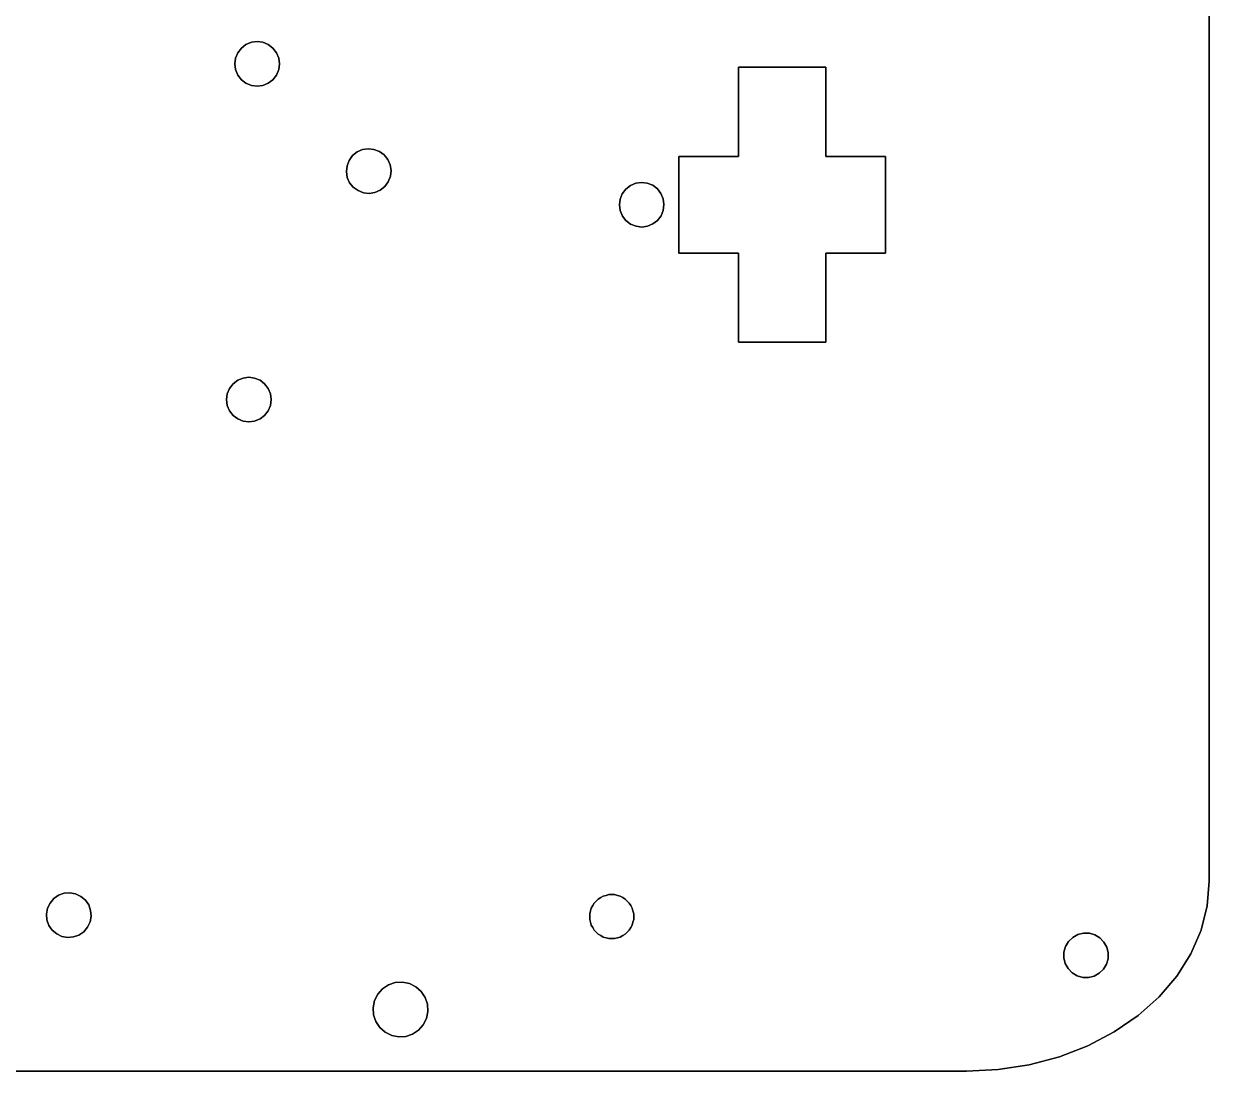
# Model space of a CAD drawing. Header units: metres. Extents: x -153 to 0, y 0 to 287.
# Drawn here: x -79.7 to 0, y -0.3 to 70 of the extents above; entities that cross this region are included whole.
import ezdxf

# ---------------------------------------------------------------- set-up
doc = ezdxf.new("R2010")
doc.units = ezdxf.units.M

msp = doc.modelspace()

# ---------------------------------------------------------------- linework, layer by layer
at = {"layer": 'Base#1'}
for points in [[(-3.412, 4.655, 3.099), (-2.226, 6.045, 3.099), (-1.282, 7.544, 3.099), (-0.596, 9.127, 3.099), (-0.18, 10.767, 3.099), (-0.04, 12.436, 3.099), (-0.04, 74.12, 3.099), (-3.04, 74.12, 3.099), (-3.04, 82.12, 3.099), (-0.04, 82.12, 3.099), (-0.04, 106.872, 3.099), (-0.18, 108.54, 3.099), (-0.596, 110.18, 3.099), (-1.282, 111.763, 3.099), (-2.226, 113.263, 3.099), (-3.412, 114.653, 3.099), (-4.819, 115.91, 3.099), (-6.424, 117.012, 3.099), (-8.198, 117.941, 3.099), (-10.112, 118.681, 3.099), (-12.133, 119.218, 3.099), (-14.227, 119.544, 3.099), (-16.356, 119.654, 3.099), (-136.904, 119.654, 3.099)], [(-0.596, 110.18, 0.099), (-0.18, 108.54, 0.099), (-0.04, 106.872, 0.099), (-0.04, 82.12, 0.099), (-3.04, 82.12, 0.099), (-3.04, 74.12, 0.099), (-0.04, 74.12, 0.099), (-0.04, 12.436, 0.099), (-0.18, 10.767, 0.099), (-0.596, 9.127, 0.099), (-1.282, 7.544, 0.099), (-2.226, 6.045, 0.099), (-3.412, 4.655, 0.099), (-4.819, 3.397, 0.099), (-6.424, 2.295, 0.099), (-8.198, 1.366, 0.099), (-10.112, 0.627, 0.099), (-12.133, 0.089, 0.099), (-14.227, -0.237, 0.099), (-16.356, -0.346, 0.099), (-136.904, -0.346, 0.099)], [(-0.04, 12.436, 3.099), (-0.04, 12.436, 0.099), (-0.04, 74.12, 0.099), (-0.04, 74.12, 3.099), (-0.04, 12.436, 3.099)], [(-65.511, 67.347, 3.099), (-65.46, 67.735, 3.099), (-65.31, 68.097, 3.099), (-65.072, 68.408, 3.099), (-64.761, 68.646, 3.099), (-64.399, 68.796, 3.099), (-64.011, 68.847, 3.099), (-63.623, 68.796, 3.099), (-63.261, 68.646, 3.099), (-62.95, 68.408, 3.099), (-62.712, 68.097, 3.099), (-62.562, 67.735, 3.099), (-62.511, 67.347, 3.099), (-62.562, 66.959, 3.099), (-62.712, 66.597, 3.099), (-62.95, 66.286, 3.099), (-63.261, 66.048, 3.099), (-63.623, 65.898, 3.099), (-64.011, 65.847, 3.099), (-64.399, 65.898, 3.099), (-64.761, 66.048, 3.099), (-65.072, 66.286, 3.099), (-65.31, 66.597, 3.099), (-65.46, 66.959, 3.099), (-65.511, 67.347, 3.099)], [(-65.46, 67.735, 0.099), (-65.511, 67.347, 0.099), (-65.46, 66.959, 0.099), (-65.31, 66.597, 0.099), (-65.072, 66.286, 0.099), (-64.761, 66.048, 0.099), (-64.399, 65.898, 0.099), (-64.011, 65.847, 0.099), (-63.623, 65.898, 0.099), (-63.261, 66.048, 0.099), (-62.95, 66.286, 0.099), (-62.712, 66.597, 0.099), (-62.562, 66.959, 0.099), (-62.511, 67.347, 0.099), (-62.562, 67.735, 0.099), (-62.712, 68.097, 0.099), (-62.95, 68.408, 0.099), (-63.261, 68.646, 0.099), (-63.623, 68.796, 0.099), (-64.011, 68.847, 0.099), (-64.399, 68.796, 0.099), (-64.761, 68.646, 0.099), (-65.072, 68.408, 0.099), (-65.31, 68.097, 0.099), (-65.46, 67.735, 0.099)], [(-64.761, 68.646, 3.099), (-65.072, 68.408, 3.099), (-65.072, 68.408, 0.099), (-64.761, 68.646, 0.099), (-64.761, 68.646, 3.099)], [(-64.399, 68.796, 3.099), (-64.761, 68.646, 3.099), (-64.761, 68.646, 0.099), (-64.399, 68.796, 0.099), (-64.399, 68.796, 3.099)], [(-64.011, 68.847, 3.099), (-64.399, 68.796, 3.099), (-64.399, 68.796, 0.099), (-64.011, 68.847, 0.099), (-64.011, 68.847, 3.099)], [(-63.623, 68.796, 3.099), (-64.011, 68.847, 3.099), (-64.011, 68.847, 0.099), (-63.623, 68.796, 0.099), (-63.623, 68.796, 3.099)], [(-63.261, 68.646, 3.099), (-63.623, 68.796, 3.099), (-63.623, 68.796, 0.099), (-63.261, 68.646, 0.099), (-63.261, 68.646, 3.099)], [(-62.95, 68.408, 3.099), (-63.261, 68.646, 3.099), (-63.261, 68.646, 0.099), (-62.95, 68.408, 0.099), (-62.95, 68.408, 3.099)], [(-65.46, 67.735, 3.099), (-65.511, 67.347, 3.099), (-65.511, 67.347, 0.099), (-65.46, 67.735, 0.099), (-65.46, 67.735, 3.099)], [(-65.31, 68.097, 3.099), (-65.46, 67.735, 3.099), (-65.46, 67.735, 0.099), (-65.31, 68.097, 0.099), (-65.31, 68.097, 3.099)], [(-65.072, 68.408, 3.099), (-65.31, 68.097, 3.099), (-65.31, 68.097, 0.099), (-65.072, 68.408, 0.099), (-65.072, 68.408, 3.099)], [(-62.712, 68.097, 3.099), (-62.95, 68.408, 3.099), (-62.95, 68.408, 0.099), (-62.712, 68.097, 0.099), (-62.712, 68.097, 3.099)], [(-62.562, 67.735, 3.099), (-62.712, 68.097, 3.099), (-62.712, 68.097, 0.099), (-62.562, 67.735, 0.099), (-62.562, 67.735, 3.099)], [(-62.511, 67.347, 3.099), (-62.562, 67.735, 3.099), (-62.562, 67.735, 0.099), (-62.511, 67.347, 0.099), (-62.511, 67.347, 3.099)], [(-65.511, 67.347, 3.099), (-65.46, 66.959, 3.099), (-65.46, 66.959, 0.099), (-65.511, 67.347, 0.099), (-65.511, 67.347, 3.099)], [(-65.46, 66.959, 3.099), (-65.31, 66.597, 3.099), (-65.31, 66.597, 0.099), (-65.46, 66.959, 0.099), (-65.46, 66.959, 3.099)], [(-62.712, 66.597, 3.099), (-62.562, 66.959, 3.099), (-62.562, 66.959, 0.099), (-62.712, 66.597, 0.099), (-62.712, 66.597, 3.099)], [(-62.562, 66.959, 3.099), (-62.511, 67.347, 3.099), (-62.511, 67.347, 0.099), (-62.562, 66.959, 0.099), (-62.562, 66.959, 3.099)], [(-25.804, 54.634, 3.099), (-25.804, 48.643, 3.099), (-31.676, 48.643, 3.099), (-31.676, 54.638, 3.099), (-35.676, 54.638, 3.099), (-35.676, 61.129, 3.099), (-31.676, 61.129, 3.099), (-31.676, 67.134, 3.099), (-25.804, 67.134, 3.099), (-25.804, 61.129, 3.099), (-21.804, 61.129, 3.099), (-21.804, 54.638, 3.099), (-25.804, 54.634, 3.099)], [(-31.676, 54.638, 0.099), (-31.676, 48.643, 0.099), (-25.804, 48.643, 0.099), (-25.804, 54.634, 0.099), (-21.804, 54.638, 0.099), (-21.804, 61.129, 0.099), (-25.804, 61.129, 0.099), (-25.804, 67.134, 0.099), (-31.676, 67.134, 0.099), (-31.676, 61.129, 0.099), (-35.676, 61.129, 0.099), (-35.676, 54.638, 0.099), (-31.676, 54.638, 0.099)], [(-25.804, 67.134, 3.099), (-31.676, 67.134, 3.099), (-31.676, 67.134, 0.099), (-25.804, 67.134, 0.099), (-25.804, 67.134, 3.099)], [(-31.676, 67.134, 0.099), (-31.676, 67.134, 3.099), (-31.676, 61.129, 3.099), (-31.676, 61.129, 0.099), (-31.676, 67.134, 0.099)], [(-25.804, 67.134, 3.099), (-25.804, 67.134, 0.099), (-25.804, 61.129, 0.099), (-25.804, 61.129, 3.099), (-25.804, 67.134, 3.099)], [(-65.31, 66.597, 3.099), (-65.072, 66.286, 3.099), (-65.072, 66.286, 0.099), (-65.31, 66.597, 0.099), (-65.31, 66.597, 3.099)], [(-65.072, 66.286, 3.099), (-64.761, 66.048, 3.099), (-64.761, 66.048, 0.099), (-65.072, 66.286, 0.099), (-65.072, 66.286, 3.099)], [(-63.261, 66.048, 3.099), (-62.95, 66.286, 3.099), (-62.95, 66.286, 0.099), (-63.261, 66.048, 0.099), (-63.261, 66.048, 3.099)], [(-62.95, 66.286, 3.099), (-62.712, 66.597, 3.099), (-62.712, 66.597, 0.099), (-62.95, 66.286, 0.099), (-62.95, 66.286, 3.099)], [(-64.761, 66.048, 3.099), (-64.399, 65.898, 3.099), (-64.399, 65.898, 0.099), (-64.761, 66.048, 0.099), (-64.761, 66.048, 3.099)], [(-64.399, 65.898, 3.099), (-64.011, 65.847, 3.099), (-64.011, 65.847, 0.099), (-64.399, 65.898, 0.099), (-64.399, 65.898, 3.099)], [(-64.011, 65.847, 3.099), (-63.623, 65.898, 3.099), (-63.623, 65.898, 0.099), (-64.011, 65.847, 0.099), (-64.011, 65.847, 3.099)], [(-63.623, 65.898, 3.099), (-63.261, 66.048, 3.099), (-63.261, 66.048, 0.099), (-63.623, 65.898, 0.099), (-63.623, 65.898, 3.099)], [(-57.233, 58.83, 3.099), (-57.55, 59.061, 3.099), (-57.795, 59.365, 3.099), (-57.954, 59.723, 3.099), (-58.015, 60.11, 3.099), (-57.973, 60.5, 3.099), (-57.832, 60.865, 3.099), (-57.601, 61.181, 3.099), (-57.296, 61.427, 3.099), (-56.938, 61.586, 3.099), (-56.551, 61.646, 3.099), (-56.162, 61.605, 3.099), (-55.797, 61.464, 3.099), (-55.48, 61.233, 3.099), (-55.235, 60.928, 3.099), (-55.076, 60.57, 3.099), (-55.015, 60.183, 3.099), (-55.057, 59.794, 3.099), (-55.198, 59.429, 3.099), (-55.429, 59.112, 3.099), (-55.734, 58.866, 3.099), (-56.092, 58.708, 3.099), (-56.478, 58.647, 3.099), (-56.868, 58.689, 3.099), (-57.233, 58.83, 3.099)], [(-57.55, 59.061, 0.099), (-57.233, 58.83, 0.099), (-56.868, 58.689, 0.099), (-56.478, 58.647, 0.099), (-56.092, 58.708, 0.099), (-55.734, 58.866, 0.099), (-55.429, 59.112, 0.099), (-55.198, 59.429, 0.099), (-55.057, 59.794, 0.099), (-55.015, 60.183, 0.099), (-55.076, 60.57, 0.099), (-55.235, 60.928, 0.099), (-55.48, 61.233, 0.099), (-55.797, 61.464, 0.099), (-56.162, 61.605, 0.099), (-56.551, 61.646, 0.099), (-56.938, 61.586, 0.099), (-57.296, 61.427, 0.099), (-57.601, 61.181, 0.099), (-57.832, 60.865, 0.099), (-57.973, 60.5, 0.099), (-58.015, 60.11, 0.099), (-57.954, 59.723, 0.099), (-57.795, 59.365, 0.099), (-57.55, 59.061, 0.099)], [(-57.296, 61.427, 3.099), (-57.601, 61.181, 3.099), (-57.601, 61.181, 0.099), (-57.296, 61.427, 0.099), (-57.296, 61.427, 3.099)], [(-56.938, 61.586, 3.099), (-57.296, 61.427, 3.099), (-57.296, 61.427, 0.099), (-56.938, 61.586, 0.099), (-56.938, 61.586, 3.099)], [(-56.551, 61.646, 3.099), (-56.938, 61.586, 3.099), (-56.938, 61.586, 0.099), (-56.551, 61.646, 0.099), (-56.551, 61.646, 3.099)], [(-56.162, 61.605, 3.099), (-56.551, 61.646, 3.099), (-56.551, 61.646, 0.099), (-56.162, 61.605, 0.099), (-56.162, 61.605, 3.099)], [(-55.797, 61.464, 3.099), (-56.162, 61.605, 3.099), (-56.162, 61.605, 0.099), (-55.797, 61.464, 0.099), (-55.797, 61.464, 3.099)], [(-55.48, 61.233, 3.099), (-55.797, 61.464, 3.099), (-55.797, 61.464, 0.099), (-55.48, 61.233, 0.099), (-55.48, 61.233, 3.099)], [(-57.832, 60.865, 3.099), (-57.973, 60.5, 3.099), (-57.973, 60.5, 0.099), (-57.832, 60.865, 0.099), (-57.832, 60.865, 3.099)], [(-57.601, 61.181, 3.099), (-57.832, 60.865, 3.099), (-57.832, 60.865, 0.099), (-57.601, 61.181, 0.099), (-57.601, 61.181, 3.099)], [(-55.235, 60.928, 3.099), (-55.48, 61.233, 3.099), (-55.48, 61.233, 0.099), (-55.235, 60.928, 0.099), (-55.235, 60.928, 3.099)], [(-55.076, 60.57, 3.099), (-55.235, 60.928, 3.099), (-55.235, 60.928, 0.099), (-55.076, 60.57, 0.099), (-55.076, 60.57, 3.099)], [(-55.015, 60.183, 3.099), (-55.076, 60.57, 3.099), (-55.076, 60.57, 0.099), (-55.015, 60.183, 0.099), (-55.015, 60.183, 3.099)], [(-31.676, 61.129, 3.099), (-35.676, 61.129, 3.099), (-35.676, 61.129, 0.099), (-31.676, 61.129, 0.099), (-31.676, 61.129, 3.099)], [(-35.676, 61.129, 3.099), (-35.676, 54.638, 3.099), (-35.676, 54.638, 0.099), (-35.676, 61.129, 0.099), (-35.676, 61.129, 3.099)], [(-21.804, 61.129, 3.099), (-25.804, 61.129, 3.099), (-25.804, 61.129, 0.099), (-21.804, 61.129, 0.099), (-21.804, 61.129, 3.099)], [(-21.804, 54.638, 3.099), (-21.804, 61.129, 3.099), (-21.804, 61.129, 0.099), (-21.804, 54.638, 0.099), (-21.804, 54.638, 3.099)], [(-57.973, 60.5, 3.099), (-58.015, 60.11, 3.099), (-58.015, 60.11, 0.099), (-57.973, 60.5, 0.099), (-57.973, 60.5, 3.099)], [(-58.015, 60.11, 3.099), (-57.954, 59.723, 3.099), (-57.954, 59.723, 0.099), (-58.015, 60.11, 0.099), (-58.015, 60.11, 3.099)], [(-55.198, 59.429, 3.099), (-55.057, 59.794, 3.099), (-55.057, 59.794, 0.099), (-55.198, 59.429, 0.099), (-55.198, 59.429, 3.099)], [(-55.057, 59.794, 3.099), (-55.015, 60.183, 3.099), (-55.015, 60.183, 0.099), (-55.057, 59.794, 0.099), (-55.057, 59.794, 3.099)], [(-57.954, 59.723, 3.099), (-57.795, 59.365, 3.099), (-57.795, 59.365, 0.099), (-57.954, 59.723, 0.099), (-57.954, 59.723, 3.099)], [(-57.795, 59.365, 3.099), (-57.55, 59.061, 3.099), (-57.55, 59.061, 0.099), (-57.795, 59.365, 0.099), (-57.795, 59.365, 3.099)], [(-57.55, 59.061, 3.099), (-57.233, 58.83, 3.099), (-57.233, 58.83, 0.099), (-57.55, 59.061, 0.099), (-57.55, 59.061, 3.099)], [(-55.734, 58.866, 3.099), (-55.429, 59.112, 3.099), (-55.429, 59.112, 0.099), (-55.734, 58.866, 0.099), (-55.734, 58.866, 3.099)], [(-55.429, 59.112, 3.099), (-55.198, 59.429, 3.099), (-55.198, 59.429, 0.099), (-55.429, 59.112, 0.099), (-55.429, 59.112, 3.099)], [(-37.779, 56.437, 3.099), (-38.166, 56.384, 3.099), (-38.555, 56.432, 3.099), (-38.918, 56.58, 3.099), (-39.23, 56.816, 3.099), (-39.47, 57.125, 3.099), (-39.622, 57.486, 3.099), (-39.676, 57.874, 3.099), (-39.627, 58.263, 3.099), (-39.48, 58.625, 3.099), (-39.244, 58.937, 3.099), (-38.934, 59.178, 3.099), (-38.574, 59.33, 3.099), (-38.186, 59.384, 3.099), (-37.797, 59.335, 3.099), (-37.434, 59.187, 3.099), (-37.122, 58.951, 3.099), (-36.882, 58.642, 3.099), (-36.73, 58.281, 3.099), (-36.676, 57.893, 3.099), (-36.725, 57.505, 3.099), (-36.872, 57.142, 3.099), (-37.109, 56.83, 3.099), (-37.418, 56.589, 3.099), (-37.779, 56.437, 3.099)], [(-38.166, 56.384, 0.099), (-37.779, 56.437, 0.099), (-37.418, 56.589, 0.099), (-37.109, 56.83, 0.099), (-36.872, 57.142, 0.099), (-36.725, 57.505, 0.099), (-36.676, 57.893, 0.099), (-36.73, 58.281, 0.099), (-36.882, 58.642, 0.099), (-37.122, 58.951, 0.099), (-37.434, 59.187, 0.099), (-37.797, 59.335, 0.099), (-38.186, 59.384, 0.099), (-38.574, 59.33, 0.099), (-38.934, 59.178, 0.099), (-39.244, 58.937, 0.099), (-39.48, 58.625, 0.099), (-39.627, 58.263, 0.099), (-39.676, 57.874, 0.099), (-39.622, 57.486, 0.099), (-39.47, 57.125, 0.099), (-39.23, 56.816, 0.099), (-38.918, 56.58, 0.099), (-38.555, 56.432, 0.099), (-38.166, 56.384, 0.099)], [(-38.934, 59.178, 3.099), (-39.244, 58.937, 3.099), (-39.244, 58.937, 0.099), (-38.934, 59.178, 0.099), (-38.934, 59.178, 3.099)], [(-38.574, 59.33, 3.099), (-38.934, 59.178, 3.099), (-38.934, 59.178, 0.099), (-38.574, 59.33, 0.099), (-38.574, 59.33, 3.099)], [(-38.186, 59.384, 3.099), (-38.574, 59.33, 3.099), (-38.574, 59.33, 0.099), (-38.186, 59.384, 0.099), (-38.186, 59.384, 3.099)], [(-37.797, 59.335, 3.099), (-38.186, 59.384, 3.099), (-38.186, 59.384, 0.099), (-37.797, 59.335, 0.099), (-37.797, 59.335, 3.099)], [(-37.434, 59.187, 3.099), (-37.797, 59.335, 3.099), (-37.797, 59.335, 0.099), (-37.434, 59.187, 0.099), (-37.434, 59.187, 3.099)], [(-37.122, 58.951, 3.099), (-37.434, 59.187, 3.099), (-37.434, 59.187, 0.099), (-37.122, 58.951, 0.099), (-37.122, 58.951, 3.099)], [(-36.882, 58.642, 3.099), (-37.122, 58.951, 3.099), (-37.122, 58.951, 0.099), (-36.882, 58.642, 0.099), (-36.882, 58.642, 3.099)], [(-57.233, 58.83, 3.099), (-56.868, 58.689, 3.099), (-56.868, 58.689, 0.099), (-57.233, 58.83, 0.099), (-57.233, 58.83, 3.099)], [(-56.868, 58.689, 3.099), (-56.478, 58.647, 3.099), (-56.478, 58.647, 0.099), (-56.868, 58.689, 0.099), (-56.868, 58.689, 3.099)], [(-56.478, 58.647, 3.099), (-56.092, 58.708, 3.099), (-56.092, 58.708, 0.099), (-56.478, 58.647, 0.099), (-56.478, 58.647, 3.099)], [(-56.092, 58.708, 3.099), (-55.734, 58.866, 3.099), (-55.734, 58.866, 0.099), (-56.092, 58.708, 0.099), (-56.092, 58.708, 3.099)], [(-39.627, 58.263, 3.099), (-39.676, 57.874, 3.099), (-39.676, 57.874, 0.099), (-39.627, 58.263, 0.099), (-39.627, 58.263, 3.099)], [(-39.48, 58.625, 3.099), (-39.627, 58.263, 3.099), (-39.627, 58.263, 0.099), (-39.48, 58.625, 0.099), (-39.48, 58.625, 3.099)], [(-39.244, 58.937, 3.099), (-39.48, 58.625, 3.099), (-39.48, 58.625, 0.099), (-39.244, 58.937, 0.099), (-39.244, 58.937, 3.099)], [(-36.73, 58.281, 3.099), (-36.882, 58.642, 3.099), (-36.882, 58.642, 0.099), (-36.73, 58.281, 0.099), (-36.73, 58.281, 3.099)], [(-36.676, 57.893, 3.099), (-36.73, 58.281, 3.099), (-36.73, 58.281, 0.099), (-36.676, 57.893, 0.099), (-36.676, 57.893, 3.099)], [(-39.676, 57.874, 3.099), (-39.622, 57.486, 3.099), (-39.622, 57.486, 0.099), (-39.676, 57.874, 0.099), (-39.676, 57.874, 3.099)], [(-39.622, 57.486, 3.099), (-39.47, 57.125, 3.099), (-39.47, 57.125, 0.099), (-39.622, 57.486, 0.099), (-39.622, 57.486, 3.099)], [(-36.872, 57.142, 3.099), (-36.725, 57.505, 3.099), (-36.725, 57.505, 0.099), (-36.872, 57.142, 0.099), (-36.872, 57.142, 3.099)], [(-36.725, 57.505, 3.099), (-36.676, 57.893, 3.099), (-36.676, 57.893, 0.099), (-36.725, 57.505, 0.099), (-36.725, 57.505, 3.099)], [(-39.47, 57.125, 3.099), (-39.23, 56.816, 3.099), (-39.23, 56.816, 0.099), (-39.47, 57.125, 0.099), (-39.47, 57.125, 3.099)], [(-39.23, 56.816, 3.099), (-38.918, 56.58, 3.099), (-38.918, 56.58, 0.099), (-39.23, 56.816, 0.099), (-39.23, 56.816, 3.099)], [(-38.918, 56.58, 3.099), (-38.555, 56.432, 3.099), (-38.555, 56.432, 0.099), (-38.918, 56.58, 0.099), (-38.918, 56.58, 3.099)], [(-37.779, 56.437, 3.099), (-37.418, 56.589, 3.099), (-37.418, 56.589, 0.099), (-37.779, 56.437, 0.099), (-37.779, 56.437, 3.099)], [(-37.418, 56.589, 3.099), (-37.109, 56.83, 3.099), (-37.109, 56.83, 0.099), (-37.418, 56.589, 0.099), (-37.418, 56.589, 3.099)], [(-37.109, 56.83, 3.099), (-36.872, 57.142, 3.099), (-36.872, 57.142, 0.099), (-37.109, 56.83, 0.099), (-37.109, 56.83, 3.099)], [(-38.555, 56.432, 3.099), (-38.166, 56.384, 3.099), (-38.166, 56.384, 0.099), (-38.555, 56.432, 0.099), (-38.555, 56.432, 3.099)], [(-38.166, 56.384, 3.099), (-37.779, 56.437, 3.099), (-37.779, 56.437, 0.099), (-38.166, 56.384, 0.099), (-38.166, 56.384, 3.099)], [(-35.676, 54.638, 3.099), (-31.676, 54.638, 3.099), (-31.676, 54.638, 0.099), (-35.676, 54.638, 0.099), (-35.676, 54.638, 3.099)], [(-31.676, 48.643, 3.099), (-31.676, 48.643, 0.099), (-31.676, 54.638, 0.099), (-31.676, 54.638, 3.099), (-31.676, 48.643, 3.099)], [(-25.804, 54.634, 3.099), (-21.804, 54.638, 3.099), (-21.804, 54.638, 0.099), (-25.804, 54.634, 0.099), (-25.804, 54.634, 3.099)], [(-25.804, 48.643, 0.099), (-25.804, 48.643, 3.099), (-25.804, 54.634, 3.099), (-25.804, 54.634, 0.099), (-25.804, 48.643, 0.099)], [(-31.676, 48.643, 3.099), (-25.804, 48.643, 3.099), (-25.804, 48.643, 0.099), (-31.676, 48.643, 0.099), (-31.676, 48.643, 3.099)], [(-64.955, 43.342, 3.099), (-65.316, 43.492, 3.099), (-65.627, 43.731, 3.099), (-65.865, 44.041, 3.099), (-66.015, 44.403, 3.099), (-66.066, 44.791, 3.099), (-66.015, 45.18, 3.099), (-65.865, 45.541, 3.099), (-65.627, 45.852, 3.099), (-65.316, 46.09, 3.099), (-64.955, 46.24, 3.099), (-64.566, 46.291, 3.099), (-64.178, 46.24, 3.099), (-63.816, 46.09, 3.099), (-63.506, 45.852, 3.099), (-63.267, 45.541, 3.099), (-63.117, 45.18, 3.099), (-63.066, 44.791, 3.099), (-63.117, 44.403, 3.099), (-63.267, 44.041, 3.099), (-63.506, 43.731, 3.099), (-63.816, 43.492, 3.099), (-64.178, 43.342, 3.099), (-64.566, 43.291, 3.099), (-64.955, 43.342, 3.099)], [(-65.316, 43.492, 0.099), (-64.955, 43.342, 0.099), (-64.566, 43.291, 0.099), (-64.178, 43.342, 0.099), (-63.816, 43.492, 0.099), (-63.506, 43.731, 0.099), (-63.267, 44.041, 0.099), (-63.117, 44.403, 0.099), (-63.066, 44.791, 0.099), (-63.117, 45.18, 0.099), (-63.267, 45.541, 0.099), (-63.506, 45.852, 0.099), (-63.816, 46.09, 0.099), (-64.178, 46.24, 0.099), (-64.566, 46.291, 0.099), (-64.955, 46.24, 0.099), (-65.316, 46.09, 0.099), (-65.627, 45.852, 0.099), (-65.865, 45.541, 0.099), (-66.015, 45.18, 0.099), (-66.066, 44.791, 0.099), (-66.015, 44.403, 0.099), (-65.865, 44.041, 0.099), (-65.627, 43.731, 0.099), (-65.316, 43.492, 0.099)], [(-64.955, 46.24, 3.099), (-65.316, 46.09, 3.099), (-65.316, 46.09, 0.099), (-64.955, 46.24, 0.099), (-64.955, 46.24, 3.099)], [(-64.566, 46.291, 3.099), (-64.955, 46.24, 3.099), (-64.955, 46.24, 0.099), (-64.566, 46.291, 0.099), (-64.566, 46.291, 3.099)], [(-64.178, 46.24, 3.099), (-64.566, 46.291, 3.099), (-64.566, 46.291, 0.099), (-64.178, 46.24, 0.099), (-64.178, 46.24, 3.099)], [(-63.816, 46.09, 3.099), (-64.178, 46.24, 3.099), (-64.178, 46.24, 0.099), (-63.816, 46.09, 0.099), (-63.816, 46.09, 3.099)], [(-65.865, 45.541, 3.099), (-66.015, 45.18, 3.099), (-66.015, 45.18, 0.099), (-65.865, 45.541, 0.099), (-65.865, 45.541, 3.099)], [(-65.627, 45.852, 3.099), (-65.865, 45.541, 3.099), (-65.865, 45.541, 0.099), (-65.627, 45.852, 0.099), (-65.627, 45.852, 3.099)], [(-65.316, 46.09, 3.099), (-65.627, 45.852, 3.099), (-65.627, 45.852, 0.099), (-65.316, 46.09, 0.099), (-65.316, 46.09, 3.099)], [(-63.506, 45.852, 3.099), (-63.816, 46.09, 3.099), (-63.816, 46.09, 0.099), (-63.506, 45.852, 0.099), (-63.506, 45.852, 3.099)], [(-63.267, 45.541, 3.099), (-63.506, 45.852, 3.099), (-63.506, 45.852, 0.099), (-63.267, 45.541, 0.099), (-63.267, 45.541, 3.099)], [(-63.117, 45.18, 3.099), (-63.267, 45.541, 3.099), (-63.267, 45.541, 0.099), (-63.117, 45.18, 0.099), (-63.117, 45.18, 3.099)], [(-66.015, 45.18, 3.099), (-66.066, 44.791, 3.099), (-66.066, 44.791, 0.099), (-66.015, 45.18, 0.099), (-66.015, 45.18, 3.099)], [(-66.066, 44.791, 3.099), (-66.015, 44.403, 3.099), (-66.015, 44.403, 0.099), (-66.066, 44.791, 0.099), (-66.066, 44.791, 3.099)], [(-63.066, 44.791, 3.099), (-63.117, 45.18, 3.099), (-63.117, 45.18, 0.099), (-63.066, 44.791, 0.099), (-63.066, 44.791, 3.099)], [(-63.117, 44.403, 3.099), (-63.066, 44.791, 3.099), (-63.066, 44.791, 0.099), (-63.117, 44.403, 0.099), (-63.117, 44.403, 3.099)], [(-66.015, 44.403, 3.099), (-65.865, 44.041, 3.099), (-65.865, 44.041, 0.099), (-66.015, 44.403, 0.099), (-66.015, 44.403, 3.099)], [(-65.865, 44.041, 3.099), (-65.627, 43.731, 3.099), (-65.627, 43.731, 0.099), (-65.865, 44.041, 0.099), (-65.865, 44.041, 3.099)], [(-63.506, 43.731, 3.099), (-63.267, 44.041, 3.099), (-63.267, 44.041, 0.099), (-63.506, 43.731, 0.099), (-63.506, 43.731, 3.099)], [(-63.267, 44.041, 3.099), (-63.117, 44.403, 3.099), (-63.117, 44.403, 0.099), (-63.267, 44.041, 0.099), (-63.267, 44.041, 3.099)], [(-65.627, 43.731, 3.099), (-65.316, 43.492, 3.099), (-65.316, 43.492, 0.099), (-65.627, 43.731, 0.099), (-65.627, 43.731, 3.099)], [(-65.316, 43.492, 3.099), (-64.955, 43.342, 3.099), (-64.955, 43.342, 0.099), (-65.316, 43.492, 0.099), (-65.316, 43.492, 3.099)], [(-64.955, 43.342, 3.099), (-64.566, 43.291, 3.099), (-64.566, 43.291, 0.099), (-64.955, 43.342, 0.099), (-64.955, 43.342, 3.099)], [(-64.566, 43.291, 3.099), (-64.178, 43.342, 3.099), (-64.178, 43.342, 0.099), (-64.566, 43.291, 0.099), (-64.566, 43.291, 3.099)], [(-64.178, 43.342, 3.099), (-63.816, 43.492, 3.099), (-63.816, 43.492, 0.099), (-64.178, 43.342, 0.099), (-64.178, 43.342, 3.099)], [(-63.816, 43.492, 3.099), (-63.506, 43.731, 3.099), (-63.506, 43.731, 0.099), (-63.816, 43.492, 0.099), (-63.816, 43.492, 3.099)], [(-0.18, 10.767, 3.099), (-0.18, 10.767, 0.099), (-0.04, 12.436, 0.099), (-0.04, 12.436, 3.099), (-0.18, 10.767, 3.099)], [(-77.775, 9.139, 3.099), (-77.998, 9.461, 3.099), (-78.13, 9.83, 3.099), (-78.162, 10.22, 3.099), (-78.091, 10.606, 3.099), (-77.924, 10.959, 3.099), (-77.67, 11.258, 3.099), (-77.348, 11.48, 3.099), (-76.979, 11.612, 3.099), (-76.589, 11.644, 3.099), (-76.204, 11.574, 3.099), (-75.85, 11.406, 3.099), (-75.551, 11.153, 3.099), (-75.329, 10.83, 3.099), (-75.197, 10.462, 3.099), (-75.165, 10.071, 3.099), (-75.236, 9.686, 3.099), (-75.403, 9.332, 3.099), (-75.657, 9.034, 3.099), (-75.979, 8.811, 3.099), (-76.348, 8.679, 3.099), (-76.738, 8.648, 3.099), (-77.123, 8.718, 3.099), (-77.477, 8.886, 3.099), (-77.775, 9.139, 3.099)], [(-77.998, 9.461, 0.099), (-77.775, 9.139, 0.099), (-77.477, 8.886, 0.099), (-77.123, 8.718, 0.099), (-76.738, 8.648, 0.099), (-76.348, 8.679, 0.099), (-75.979, 8.811, 0.099), (-75.657, 9.034, 0.099), (-75.403, 9.332, 0.099), (-75.236, 9.686, 0.099), (-75.165, 10.071, 0.099), (-75.197, 10.462, 0.099), (-75.329, 10.83, 0.099), (-75.551, 11.153, 0.099), (-75.85, 11.406, 0.099), (-76.204, 11.574, 0.099), (-76.589, 11.644, 0.099), (-76.979, 11.612, 0.099), (-77.348, 11.48, 0.099), (-77.67, 11.258, 0.099), (-77.924, 10.959, 0.099), (-78.091, 10.606, 0.099), (-78.162, 10.22, 0.099), (-78.13, 9.83, 0.099), (-77.998, 9.461, 0.099)], [(-77.67, 11.258, 3.099), (-77.924, 10.959, 3.099), (-77.924, 10.959, 0.099), (-77.67, 11.258, 0.099), (-77.67, 11.258, 3.099)], [(-77.348, 11.48, 3.099), (-77.67, 11.258, 3.099), (-77.67, 11.258, 0.099), (-77.348, 11.48, 0.099), (-77.348, 11.48, 3.099)], [(-76.979, 11.612, 3.099), (-77.348, 11.48, 3.099), (-77.348, 11.48, 0.099), (-76.979, 11.612, 0.099), (-76.979, 11.612, 3.099)], [(-76.589, 11.644, 3.099), (-76.979, 11.612, 3.099), (-76.979, 11.612, 0.099), (-76.589, 11.644, 0.099), (-76.589, 11.644, 3.099)], [(-76.204, 11.574, 3.099), (-76.589, 11.644, 3.099), (-76.589, 11.644, 0.099), (-76.204, 11.574, 0.099), (-76.204, 11.574, 3.099)], [(-75.85, 11.406, 3.099), (-76.204, 11.574, 3.099), (-76.204, 11.574, 0.099), (-75.85, 11.406, 0.099), (-75.85, 11.406, 3.099)], [(-75.551, 11.153, 3.099), (-75.85, 11.406, 3.099), (-75.85, 11.406, 0.099), (-75.551, 11.153, 0.099), (-75.551, 11.153, 3.099)], [(-75.329, 10.83, 3.099), (-75.551, 11.153, 3.099), (-75.551, 11.153, 0.099), (-75.329, 10.83, 0.099), (-75.329, 10.83, 3.099)], [(-38.909, 9.313, 3.099), (-39.006, 9.145, 3.099), (-39.143, 9.007, 3.099), (-39.28, 8.87, 3.099), (-39.448, 8.773, 3.099), (-39.616, 8.676, 3.099), (-39.804, 8.626, 3.099), (-39.991, 8.575, 3.099), (-40.185, 8.575, 3.099), (-40.38, 8.575, 3.099), (-40.567, 8.626, 3.099), (-40.755, 8.676, 3.099), (-40.923, 8.773, 3.099), (-41.091, 8.87, 3.099), (-41.228, 9.007, 3.099), (-41.365, 9.145, 3.099), (-41.462, 9.313, 3.099), (-41.559, 9.481, 3.099), (-41.61, 9.668, 3.099), (-41.66, 9.856, 3.099), (-41.66, 10.05, 3.099), (-41.66, 10.244, 3.099), (-41.61, 10.432, 3.099), (-41.559, 10.619, 3.099), (-41.462, 10.787, 3.099), (-41.365, 10.955, 3.099), (-41.228, 11.093, 3.099), (-41.091, 11.23, 3.099), (-40.923, 11.327, 3.099), (-40.755, 11.424, 3.099), (-40.567, 11.474, 3.099), (-40.38, 11.524, 3.099), (-40.185, 11.524, 3.099), (-39.991, 11.524, 3.099), (-39.804, 11.474, 3.099), (-39.616, 11.424, 3.099), (-39.448, 11.327, 3.099), (-39.28, 11.23, 3.099), (-39.143, 11.093, 3.099), (-39.006, 10.955, 3.099), (-38.909, 10.787, 3.099), (-38.812, 10.619, 3.099), (-38.761, 10.432, 3.099), (-38.711, 10.244, 3.099), (-38.711, 10.05, 3.099), (-38.711, 9.856, 3.099), (-38.761, 9.668, 3.099), (-38.812, 9.481, 3.099), (-38.909, 9.313, 3.099)], [(-39.006, 9.145, 0.095), (-38.909, 9.313, 0.095), (-38.812, 9.481, 0.095), (-38.761, 9.668, 0.095), (-38.711, 9.856, 0.095), (-38.711, 10.05, 0.095), (-38.711, 10.244, 0.095), (-38.761, 10.432, 0.095), (-38.812, 10.619, 0.095), (-38.909, 10.787, 0.095), (-39.006, 10.955, 0.095), (-39.143, 11.093, 0.095), (-39.28, 11.23, 0.095), (-39.448, 11.327, 0.095), (-39.616, 11.424, 0.095), (-39.804, 11.474, 0.095), (-39.991, 11.524, 0.095), (-40.185, 11.524, 0.095), (-40.38, 11.524, 0.095), (-40.567, 11.474, 0.095), (-40.755, 11.424, 0.095), (-40.923, 11.327, 0.095), (-41.091, 11.23, 0.095), (-41.228, 11.093, 0.095), (-41.365, 10.955, 0.095), (-41.462, 10.787, 0.095), (-41.559, 10.619, 0.095), (-41.61, 10.432, 0.095), (-41.66, 10.244, 0.095), (-41.66, 10.05, 0.095), (-41.66, 9.856, 0.095), (-41.61, 9.668, 0.095), (-41.559, 9.481, 0.095), (-41.462, 9.313, 0.095), (-41.365, 9.145, 0.095), (-41.228, 9.007, 0.095), (-41.091, 8.87, 0.095), (-40.923, 8.773, 0.095), (-40.755, 8.676, 0.095), (-40.567, 8.626, 0.095), (-40.38, 8.575, 0.095), (-40.185, 8.575, 0.095), (-39.991, 8.575, 0.095), (-39.804, 8.626, 0.095), (-39.616, 8.676, 0.095), (-39.448, 8.773, 0.095), (-39.28, 8.87, 0.095), (-39.143, 9.007, 0.095), (-39.006, 9.145, 0.095)], [(-41.228, 11.093, 0.095), (-41.091, 11.23, 0.095), (-41.091, 11.23, 3.099), (-41.228, 11.093, 3.099), (-41.228, 11.093, 0.095)], [(-41.091, 11.23, 0.095), (-40.923, 11.327, 0.095), (-40.923, 11.327, 3.099), (-41.091, 11.23, 3.099), (-41.091, 11.23, 0.095)], [(-40.923, 11.327, 0.095), (-40.755, 11.424, 0.095), (-40.755, 11.424, 3.099), (-40.923, 11.327, 3.099), (-40.923, 11.327, 0.095)], [(-40.755, 11.424, 0.095), (-40.567, 11.474, 0.095), (-40.567, 11.474, 3.099), (-40.755, 11.424, 3.099), (-40.755, 11.424, 0.095)], [(-40.567, 11.474, 0.095), (-40.38, 11.524, 0.095), (-40.38, 11.524, 3.099), (-40.567, 11.474, 3.099), (-40.567, 11.474, 0.095)], [(-40.38, 11.524, 0.095), (-40.185, 11.524, 0.095), (-40.185, 11.524, 3.099), (-40.38, 11.524, 3.099), (-40.38, 11.524, 0.095)], [(-40.185, 11.524, 0.095), (-39.991, 11.524, 0.095), (-39.991, 11.524, 3.099), (-40.185, 11.524, 3.099), (-40.185, 11.524, 0.095)], [(-39.991, 11.524, 0.095), (-39.804, 11.474, 0.095), (-39.804, 11.474, 3.099), (-39.991, 11.524, 3.099), (-39.991, 11.524, 0.095)], [(-39.804, 11.474, 0.095), (-39.616, 11.424, 0.095), (-39.616, 11.424, 3.099), (-39.804, 11.474, 3.099), (-39.804, 11.474, 0.095)], [(-39.616, 11.424, 0.095), (-39.448, 11.327, 0.095), (-39.448, 11.327, 3.099), (-39.616, 11.424, 3.099), (-39.616, 11.424, 0.095)], [(-39.448, 11.327, 0.095), (-39.28, 11.23, 0.095), (-39.28, 11.23, 3.099), (-39.448, 11.327, 3.099), (-39.448, 11.327, 0.095)], [(-39.28, 11.23, 0.095), (-39.143, 11.093, 0.095), (-39.143, 11.093, 3.099), (-39.28, 11.23, 3.099), (-39.28, 11.23, 0.095)], [(-78.091, 10.606, 3.099), (-78.162, 10.22, 3.099), (-78.162, 10.22, 0.099), (-78.091, 10.606, 0.099), (-78.091, 10.606, 3.099)], [(-77.924, 10.959, 3.099), (-78.091, 10.606, 3.099), (-78.091, 10.606, 0.099), (-77.924, 10.959, 0.099), (-77.924, 10.959, 3.099)], [(-75.197, 10.462, 3.099), (-75.329, 10.83, 3.099), (-75.329, 10.83, 0.099), (-75.197, 10.462, 0.099), (-75.197, 10.462, 3.099)], [(-75.165, 10.071, 3.099), (-75.197, 10.462, 3.099), (-75.197, 10.462, 0.099), (-75.165, 10.071, 0.099), (-75.165, 10.071, 3.099)], [(-41.66, 10.244, 0.095), (-41.61, 10.432, 0.095), (-41.61, 10.432, 3.099), (-41.66, 10.244, 3.099), (-41.66, 10.244, 0.095)], [(-41.61, 10.432, 0.095), (-41.559, 10.619, 0.095), (-41.559, 10.619, 3.099), (-41.61, 10.432, 3.099), (-41.61, 10.432, 0.095)], [(-41.559, 10.619, 0.095), (-41.462, 10.787, 0.095), (-41.462, 10.787, 3.099), (-41.559, 10.619, 3.099), (-41.559, 10.619, 0.095)], [(-41.462, 10.787, 0.095), (-41.365, 10.955, 0.095), (-41.365, 10.955, 3.099), (-41.462, 10.787, 3.099), (-41.462, 10.787, 0.095)], [(-41.365, 10.955, 0.095), (-41.228, 11.093, 0.095), (-41.228, 11.093, 3.099), (-41.365, 10.955, 3.099), (-41.365, 10.955, 0.095)], [(-39.143, 11.093, 0.095), (-39.006, 10.955, 0.095), (-39.006, 10.955, 3.099), (-39.143, 11.093, 3.099), (-39.143, 11.093, 0.095)], [(-39.006, 10.955, 0.095), (-38.909, 10.787, 0.095), (-38.909, 10.787, 3.099), (-39.006, 10.955, 3.099), (-39.006, 10.955, 0.095)], [(-38.909, 10.787, 0.095), (-38.812, 10.619, 0.095), (-38.812, 10.619, 3.099), (-38.909, 10.787, 3.099), (-38.909, 10.787, 0.095)], [(-38.812, 10.619, 0.095), (-38.761, 10.432, 0.095), (-38.761, 10.432, 3.099), (-38.812, 10.619, 3.099), (-38.812, 10.619, 0.095)], [(-38.761, 10.432, 0.095), (-38.711, 10.244, 0.095), (-38.711, 10.244, 3.099), (-38.761, 10.432, 3.099), (-38.761, 10.432, 0.095)], [(-0.596, 9.127, 3.099), (-0.596, 9.127, 0.099), (-0.18, 10.767, 0.099), (-0.18, 10.767, 3.099), (-0.596, 9.127, 3.099)], [(-78.162, 10.22, 3.099), (-78.13, 9.83, 3.099), (-78.13, 9.83, 0.099), (-78.162, 10.22, 0.099), (-78.162, 10.22, 3.099)], [(-78.13, 9.83, 3.099), (-77.998, 9.461, 3.099), (-77.998, 9.461, 0.099), (-78.13, 9.83, 0.099), (-78.13, 9.83, 3.099)], [(-75.403, 9.332, 3.099), (-75.236, 9.686, 3.099), (-75.236, 9.686, 0.099), (-75.403, 9.332, 0.099), (-75.403, 9.332, 3.099)], [(-75.236, 9.686, 3.099), (-75.165, 10.071, 3.099), (-75.165, 10.071, 0.099), (-75.236, 9.686, 0.099), (-75.236, 9.686, 3.099)], [(-41.66, 10.05, 0.095), (-41.66, 10.244, 0.095), (-41.66, 10.244, 3.099), (-41.66, 10.05, 3.099), (-41.66, 10.05, 0.095)], [(-41.66, 9.856, 0.095), (-41.66, 10.05, 0.095), (-41.66, 10.05, 3.099), (-41.66, 9.856, 3.099), (-41.66, 9.856, 0.095)], [(-41.61, 9.668, 0.095), (-41.66, 9.856, 0.095), (-41.66, 9.856, 3.099), (-41.61, 9.668, 3.099), (-41.61, 9.668, 0.095)], [(-41.559, 9.481, 0.095), (-41.61, 9.668, 0.095), (-41.61, 9.668, 3.099), (-41.559, 9.481, 3.099), (-41.559, 9.481, 0.095)], [(-38.761, 9.668, 0.095), (-38.812, 9.481, 0.095), (-38.812, 9.481, 3.099), (-38.761, 9.668, 3.099), (-38.761, 9.668, 0.095)], [(-38.711, 9.856, 0.095), (-38.761, 9.668, 0.095), (-38.761, 9.668, 3.099), (-38.711, 9.856, 3.099), (-38.711, 9.856, 0.095)], [(-38.711, 10.244, 0.095), (-38.711, 10.05, 0.095), (-38.711, 10.05, 3.099), (-38.711, 10.244, 3.099), (-38.711, 10.244, 0.095)], [(-38.711, 10.05, 0.095), (-38.711, 9.856, 0.095), (-38.711, 9.856, 3.099), (-38.711, 10.05, 3.099), (-38.711, 10.05, 0.095)], [(-77.998, 9.461, 3.099), (-77.775, 9.139, 3.099), (-77.775, 9.139, 0.099), (-77.998, 9.461, 0.099), (-77.998, 9.461, 3.099)], [(-77.775, 9.139, 3.099), (-77.477, 8.886, 3.099), (-77.477, 8.886, 0.099), (-77.775, 9.139, 0.099), (-77.775, 9.139, 3.099)], [(-77.477, 8.886, 3.099), (-77.123, 8.718, 3.099), (-77.123, 8.718, 0.099), (-77.477, 8.886, 0.099), (-77.477, 8.886, 3.099)], [(-76.348, 8.679, 3.099), (-75.979, 8.811, 3.099), (-75.979, 8.811, 0.099), (-76.348, 8.679, 0.099), (-76.348, 8.679, 3.099)], [(-75.979, 8.811, 3.099), (-75.657, 9.034, 3.099), (-75.657, 9.034, 0.099), (-75.979, 8.811, 0.099), (-75.979, 8.811, 3.099)], [(-75.657, 9.034, 3.099), (-75.403, 9.332, 3.099), (-75.403, 9.332, 0.099), (-75.657, 9.034, 0.099), (-75.657, 9.034, 3.099)], [(-41.462, 9.313, 0.095), (-41.559, 9.481, 0.095), (-41.559, 9.481, 3.099), (-41.462, 9.313, 3.099), (-41.462, 9.313, 0.095)], [(-41.365, 9.145, 0.095), (-41.462, 9.313, 0.095), (-41.462, 9.313, 3.099), (-41.365, 9.145, 3.099), (-41.365, 9.145, 0.095)], [(-41.228, 9.007, 0.095), (-41.365, 9.145, 0.095), (-41.365, 9.145, 3.099), (-41.228, 9.007, 3.099), (-41.228, 9.007, 0.095)], [(-41.091, 8.87, 0.095), (-41.228, 9.007, 0.095), (-41.228, 9.007, 3.099), (-41.091, 8.87, 3.099), (-41.091, 8.87, 0.095)], [(-40.923, 8.773, 0.095), (-41.091, 8.87, 0.095), (-41.091, 8.87, 3.099), (-40.923, 8.773, 3.099), (-40.923, 8.773, 0.095)], [(-40.755, 8.676, 0.095), (-40.923, 8.773, 0.095), (-40.923, 8.773, 3.099), (-40.755, 8.676, 3.099), (-40.755, 8.676, 0.095)], [(-39.448, 8.773, 0.095), (-39.616, 8.676, 0.095), (-39.616, 8.676, 3.099), (-39.448, 8.773, 3.099), (-39.448, 8.773, 0.095)], [(-39.28, 8.87, 0.095), (-39.448, 8.773, 0.095), (-39.448, 8.773, 3.099), (-39.28, 8.87, 3.099), (-39.28, 8.87, 0.095)], [(-39.143, 9.007, 0.095), (-39.28, 8.87, 0.095), (-39.28, 8.87, 3.099), (-39.143, 9.007, 3.099), (-39.143, 9.007, 0.095)], [(-39.006, 9.145, 0.095), (-39.143, 9.007, 0.095), (-39.143, 9.007, 3.099), (-39.006, 9.145, 3.099), (-39.006, 9.145, 0.095)], [(-38.909, 9.313, 0.095), (-39.006, 9.145, 0.095), (-39.006, 9.145, 3.099), (-38.909, 9.313, 3.099), (-38.909, 9.313, 0.095)], [(-38.812, 9.481, 0.095), (-38.909, 9.313, 0.095), (-38.909, 9.313, 3.099), (-38.812, 9.481, 3.099), (-38.812, 9.481, 0.095)], [(-9.259, 6.272, 3.099), (-9.53, 6.555, 3.099), (-9.719, 6.897, 3.099), (-9.813, 7.278, 3.099), (-9.806, 7.669, 3.099), (-9.697, 8.045, 3.099), (-9.494, 8.38, 3.099), (-9.212, 8.652, 3.099), (-8.869, 8.841, 3.099), (-8.489, 8.935, 3.099), (-8.098, 8.927, 3.099), (-7.722, 8.819, 3.099), (-7.386, 8.616, 3.099), (-7.115, 8.334, 3.099), (-6.926, 7.991, 3.099), (-6.832, 7.611, 3.099), (-6.839, 7.22, 3.099), (-6.948, 6.843, 3.099), (-7.15, 6.508, 3.099), (-7.433, 6.237, 3.099), (-7.776, 6.048, 3.099), (-8.156, 5.954, 3.099), (-8.547, 5.961, 3.099), (-8.923, 6.07, 3.099), (-9.259, 6.272, 3.099)], [(-9.53, 6.555, 0.099), (-9.259, 6.272, 0.099), (-8.923, 6.07, 0.099), (-8.547, 5.961, 0.099), (-8.156, 5.954, 0.099), (-7.776, 6.048, 0.099), (-7.433, 6.237, 0.099), (-7.15, 6.508, 0.099), (-6.948, 6.843, 0.099), (-6.839, 7.22, 0.099), (-6.832, 7.611, 0.099), (-6.926, 7.991, 0.099), (-7.115, 8.334, 0.099), (-7.386, 8.616, 0.099), (-7.722, 8.819, 0.099), (-8.098, 8.927, 0.099), (-8.489, 8.935, 0.099), (-8.869, 8.841, 0.099), (-9.212, 8.652, 0.099), (-9.494, 8.38, 0.099), (-9.697, 8.045, 0.099), (-9.806, 7.669, 0.099), (-9.813, 7.278, 0.099), (-9.719, 6.897, 0.099), (-9.53, 6.555, 0.099)], [(-8.869, 8.841, 3.099), (-9.212, 8.652, 3.099), (-9.212, 8.652, 0.099), (-8.869, 8.841, 0.099), (-8.869, 8.841, 3.099)], [(-8.489, 8.935, 3.099), (-8.869, 8.841, 3.099), (-8.869, 8.841, 0.099), (-8.489, 8.935, 0.099), (-8.489, 8.935, 3.099)], [(-8.098, 8.927, 3.099), (-8.489, 8.935, 3.099), (-8.489, 8.935, 0.099), (-8.098, 8.927, 0.099), (-8.098, 8.927, 3.099)], [(-7.722, 8.819, 3.099), (-8.098, 8.927, 3.099), (-8.098, 8.927, 0.099), (-7.722, 8.819, 0.099), (-7.722, 8.819, 3.099)], [(-7.386, 8.616, 3.099), (-7.722, 8.819, 3.099), (-7.722, 8.819, 0.099), (-7.386, 8.616, 0.099), (-7.386, 8.616, 3.099)], [(-1.282, 7.544, 3.099), (-1.282, 7.544, 0.099), (-0.596, 9.127, 0.099), (-0.596, 9.127, 3.099), (-1.282, 7.544, 3.099)], [(-77.123, 8.718, 3.099), (-76.738, 8.648, 3.099), (-76.738, 8.648, 0.099), (-77.123, 8.718, 0.099), (-77.123, 8.718, 3.099)], [(-76.738, 8.648, 3.099), (-76.348, 8.679, 3.099), (-76.348, 8.679, 0.099), (-76.738, 8.648, 0.099), (-76.738, 8.648, 3.099)], [(-40.567, 8.626, 0.095), (-40.755, 8.676, 0.095), (-40.755, 8.676, 3.099), (-40.567, 8.626, 3.099), (-40.567, 8.626, 0.095)], [(-40.38, 8.575, 0.095), (-40.567, 8.626, 0.095), (-40.567, 8.626, 3.099), (-40.38, 8.575, 3.099), (-40.38, 8.575, 0.095)], [(-40.185, 8.575, 0.095), (-40.38, 8.575, 0.095), (-40.38, 8.575, 3.099), (-40.185, 8.575, 3.099), (-40.185, 8.575, 0.095)], [(-39.991, 8.575, 0.095), (-40.185, 8.575, 0.095), (-40.185, 8.575, 3.099), (-39.991, 8.575, 3.099), (-39.991, 8.575, 0.095)], [(-39.804, 8.626, 0.095), (-39.991, 8.575, 0.095), (-39.991, 8.575, 3.099), (-39.804, 8.626, 3.099), (-39.804, 8.626, 0.095)], [(-39.616, 8.676, 0.095), (-39.804, 8.626, 0.095), (-39.804, 8.626, 3.099), (-39.616, 8.676, 3.099), (-39.616, 8.676, 0.095)], [(-9.697, 8.045, 3.099), (-9.806, 7.669, 3.099), (-9.806, 7.669, 0.099), (-9.697, 8.045, 0.099), (-9.697, 8.045, 3.099)], [(-9.494, 8.38, 3.099), (-9.697, 8.045, 3.099), (-9.697, 8.045, 0.099), (-9.494, 8.38, 0.099), (-9.494, 8.38, 3.099)], [(-9.212, 8.652, 3.099), (-9.494, 8.38, 3.099), (-9.494, 8.38, 0.099), (-9.212, 8.652, 0.099), (-9.212, 8.652, 3.099)], [(-7.115, 8.334, 3.099), (-7.386, 8.616, 3.099), (-7.386, 8.616, 0.099), (-7.115, 8.334, 0.099), (-7.115, 8.334, 3.099)], [(-6.926, 7.991, 3.099), (-7.115, 8.334, 3.099), (-7.115, 8.334, 0.099), (-6.926, 7.991, 0.099), (-6.926, 7.991, 3.099)], [(-6.832, 7.611, 3.099), (-6.926, 7.991, 3.099), (-6.926, 7.991, 0.099), (-6.832, 7.611, 0.099), (-6.832, 7.611, 3.099)], [(-9.806, 7.669, 3.099), (-9.813, 7.278, 3.099), (-9.813, 7.278, 0.099), (-9.806, 7.669, 0.099), (-9.806, 7.669, 3.099)], [(-9.813, 7.278, 3.099), (-9.719, 6.897, 3.099), (-9.719, 6.897, 0.099), (-9.813, 7.278, 0.099), (-9.813, 7.278, 3.099)], [(-6.948, 6.843, 3.099), (-6.839, 7.22, 3.099), (-6.839, 7.22, 0.099), (-6.948, 6.843, 0.099), (-6.948, 6.843, 3.099)], [(-6.839, 7.22, 3.099), (-6.832, 7.611, 3.099), (-6.832, 7.611, 0.099), (-6.839, 7.22, 0.099), (-6.839, 7.22, 3.099)], [(-2.226, 6.045, 3.099), (-2.226, 6.045, 0.099), (-1.282, 7.544, 0.099), (-1.282, 7.544, 3.099), (-2.226, 6.045, 3.099)], [(-9.719, 6.897, 3.099), (-9.53, 6.555, 3.099), (-9.53, 6.555, 0.099), (-9.719, 6.897, 0.099), (-9.719, 6.897, 3.099)], [(-9.53, 6.555, 3.099), (-9.259, 6.272, 3.099), (-9.259, 6.272, 0.099), (-9.53, 6.555, 0.099), (-9.53, 6.555, 3.099)], [(-7.433, 6.237, 3.099), (-7.15, 6.508, 3.099), (-7.15, 6.508, 0.099), (-7.433, 6.237, 0.099), (-7.433, 6.237, 3.099)], [(-7.15, 6.508, 3.099), (-6.948, 6.843, 3.099), (-6.948, 6.843, 0.099), (-7.15, 6.508, 0.099), (-7.15, 6.508, 3.099)], [(-53.78, 5.547, 3.099), (-53.349, 5.334, 3.099), (-52.988, 5.016, 3.099), (-52.722, 4.616, 3.099), (-52.568, 4.16, 3.099), (-52.538, 3.68, 3.099), (-52.632, 3.209, 3.099), (-52.846, 2.778, 3.099), (-53.164, 2.417, 3.099), (-53.564, 2.151, 3.099), (-54.02, 1.998, 3.099), (-54.499, 1.967, 3.099), (-54.971, 2.062, 3.099), (-55.401, 2.275, 3.099), (-55.762, 2.593, 3.099), (-56.029, 2.993, 3.099), (-56.182, 3.449, 3.099), (-56.213, 3.929, 3.099), (-56.118, 4.4, 3.099), (-55.904, 4.831, 3.099), (-55.587, 5.192, 3.099), (-55.186, 5.458, 3.099), (-54.731, 5.612, 3.099), (-54.251, 5.642, 3.099), (-53.78, 5.547, 3.099)], [(-53.349, 5.334, 0.099), (-53.78, 5.547, 0.099), (-54.251, 5.642, 0.099), (-54.731, 5.612, 0.099), (-55.186, 5.458, 0.099), (-55.587, 5.192, 0.099), (-55.904, 4.831, 0.099), (-56.118, 4.4, 0.099), (-56.213, 3.929, 0.099), (-56.182, 3.449, 0.099), (-56.029, 2.993, 0.099), (-55.762, 2.593, 0.099), (-55.401, 2.275, 0.099), (-54.971, 2.062, 0.099), (-54.499, 1.967, 0.099), (-54.02, 1.998, 0.099), (-53.564, 2.151, 0.099), (-53.164, 2.417, 0.099), (-52.846, 2.778, 0.099), (-52.632, 3.209, 0.099), (-52.538, 3.68, 0.099), (-52.568, 4.16, 0.099), (-52.722, 4.616, 0.099), (-52.988, 5.016, 0.099), (-53.349, 5.334, 0.099)], [(-54.731, 5.612, 3.099), (-55.186, 5.458, 3.099), (-55.186, 5.458, 0.099), (-54.731, 5.612, 0.099), (-54.731, 5.612, 3.099)], [(-54.251, 5.642, 3.099), (-54.731, 5.612, 3.099), (-54.731, 5.612, 0.099), (-54.251, 5.642, 0.099), (-54.251, 5.642, 3.099)], [(-53.78, 5.547, 3.099), (-54.251, 5.642, 3.099), (-54.251, 5.642, 0.099), (-53.78, 5.547, 0.099), (-53.78, 5.547, 3.099)], [(-9.259, 6.272, 3.099), (-8.923, 6.07, 3.099), (-8.923, 6.07, 0.099), (-9.259, 6.272, 0.099), (-9.259, 6.272, 3.099)], [(-8.923, 6.07, 3.099), (-8.547, 5.961, 3.099), (-8.547, 5.961, 0.099), (-8.923, 6.07, 0.099), (-8.923, 6.07, 3.099)], [(-8.547, 5.961, 3.099), (-8.156, 5.954, 3.099), (-8.156, 5.954, 0.099), (-8.547, 5.961, 0.099), (-8.547, 5.961, 3.099)], [(-8.156, 5.954, 3.099), (-7.776, 6.048, 3.099), (-7.776, 6.048, 0.099), (-8.156, 5.954, 0.099), (-8.156, 5.954, 3.099)], [(-7.776, 6.048, 3.099), (-7.433, 6.237, 3.099), (-7.433, 6.237, 0.099), (-7.776, 6.048, 0.099), (-7.776, 6.048, 3.099)], [(-3.412, 4.655, 3.099), (-3.412, 4.655, 0.099), (-2.226, 6.045, 0.099), (-2.226, 6.045, 3.099), (-3.412, 4.655, 3.099)], [(-55.904, 4.831, 3.099), (-56.118, 4.4, 3.099), (-56.118, 4.4, 0.099), (-55.904, 4.831, 0.099), (-55.904, 4.831, 3.099)], [(-55.587, 5.192, 3.099), (-55.904, 4.831, 3.099), (-55.904, 4.831, 0.099), (-55.587, 5.192, 0.099), (-55.587, 5.192, 3.099)], [(-55.186, 5.458, 3.099), (-55.587, 5.192, 3.099), (-55.587, 5.192, 0.099), (-55.186, 5.458, 0.099), (-55.186, 5.458, 3.099)], [(-53.349, 5.334, 3.099), (-53.78, 5.547, 3.099), (-53.78, 5.547, 0.099), (-53.349, 5.334, 0.099), (-53.349, 5.334, 3.099)], [(-52.988, 5.016, 3.099), (-53.349, 5.334, 3.099), (-53.349, 5.334, 0.099), (-52.988, 5.016, 0.099), (-52.988, 5.016, 3.099)], [(-52.722, 4.616, 3.099), (-52.988, 5.016, 3.099), (-52.988, 5.016, 0.099), (-52.722, 4.616, 0.099), (-52.722, 4.616, 3.099)], [(-136.904, -0.346, 3.099), (-16.356, -0.346, 3.099), (-14.227, -0.237, 3.099), (-12.133, 0.089, 3.099), (-10.112, 0.627, 3.099), (-8.198, 1.366, 3.099), (-6.424, 2.295, 3.099), (-4.819, 3.397, 3.099), (-3.412, 4.655, 3.099)], [(-56.118, 4.4, 3.099), (-56.213, 3.929, 3.099), (-56.213, 3.929, 0.099), (-56.118, 4.4, 0.099), (-56.118, 4.4, 3.099)], [(-52.568, 4.16, 3.099), (-52.722, 4.616, 3.099), (-52.722, 4.616, 0.099), (-52.568, 4.16, 0.099), (-52.568, 4.16, 3.099)], [(-52.538, 3.68, 3.099), (-52.568, 4.16, 3.099), (-52.568, 4.16, 0.099), (-52.538, 3.68, 0.099), (-52.538, 3.68, 3.099)], [(-4.819, 3.397, 3.099), (-4.819, 3.397, 0.099), (-3.412, 4.655, 0.099), (-3.412, 4.655, 3.099), (-4.819, 3.397, 3.099)], [(-56.213, 3.929, 3.099), (-56.182, 3.449, 3.099), (-56.182, 3.449, 0.099), (-56.213, 3.929, 0.099), (-56.213, 3.929, 3.099)], [(-56.182, 3.449, 3.099), (-56.029, 2.993, 3.099), (-56.029, 2.993, 0.099), (-56.182, 3.449, 0.099), (-56.182, 3.449, 3.099)], [(-52.846, 2.778, 3.099), (-52.632, 3.209, 3.099), (-52.632, 3.209, 0.099), (-52.846, 2.778, 0.099), (-52.846, 2.778, 3.099)], [(-52.632, 3.209, 3.099), (-52.538, 3.68, 3.099), (-52.538, 3.68, 0.099), (-52.632, 3.209, 0.099), (-52.632, 3.209, 3.099)], [(-6.424, 2.295, 3.099), (-6.424, 2.295, 0.099), (-4.819, 3.397, 0.099), (-4.819, 3.397, 3.099), (-6.424, 2.295, 3.099)], [(-56.029, 2.993, 3.099), (-55.762, 2.593, 3.099), (-55.762, 2.593, 0.099), (-56.029, 2.993, 0.099), (-56.029, 2.993, 3.099)], [(-55.762, 2.593, 3.099), (-55.401, 2.275, 3.099), (-55.401, 2.275, 0.099), (-55.762, 2.593, 0.099), (-55.762, 2.593, 3.099)], [(-53.564, 2.151, 3.099), (-53.164, 2.417, 3.099), (-53.164, 2.417, 0.099), (-53.564, 2.151, 0.099), (-53.564, 2.151, 3.099)], [(-53.164, 2.417, 3.099), (-52.846, 2.778, 3.099), (-52.846, 2.778, 0.099), (-53.164, 2.417, 0.099), (-53.164, 2.417, 3.099)], [(-55.401, 2.275, 3.099), (-54.971, 2.062, 3.099), (-54.971, 2.062, 0.099), (-55.401, 2.275, 0.099), (-55.401, 2.275, 3.099)], [(-54.971, 2.062, 3.099), (-54.499, 1.967, 3.099), (-54.499, 1.967, 0.099), (-54.971, 2.062, 0.099), (-54.971, 2.062, 3.099)], [(-54.499, 1.967, 3.099), (-54.02, 1.998, 3.099), (-54.02, 1.998, 0.099), (-54.499, 1.967, 0.099), (-54.499, 1.967, 3.099)], [(-54.02, 1.998, 3.099), (-53.564, 2.151, 3.099), (-53.564, 2.151, 0.099), (-54.02, 1.998, 0.099), (-54.02, 1.998, 3.099)], [(-8.198, 1.366, 3.099), (-8.198, 1.366, 0.099), (-6.424, 2.295, 0.099), (-6.424, 2.295, 3.099), (-8.198, 1.366, 3.099)], [(-10.112, 0.627, 3.099), (-10.112, 0.627, 0.099), (-8.198, 1.366, 0.099), (-8.198, 1.366, 3.099), (-10.112, 0.627, 3.099)], [(-14.227, -0.237, 3.099), (-14.227, -0.237, 0.099), (-12.133, 0.089, 0.099), (-12.133, 0.089, 3.099), (-14.227, -0.237, 3.099)], [(-12.133, 0.089, 3.099), (-12.133, 0.089, 0.099), (-10.112, 0.627, 0.099), (-10.112, 0.627, 3.099), (-12.133, 0.089, 3.099)], [(-136.904, -0.346, 3.099), (-136.904, -0.346, 0.099), (-16.356, -0.346, 0.099), (-16.356, -0.346, 3.099), (-136.904, -0.346, 3.099)], [(-16.356, -0.346, 3.099), (-16.356, -0.346, 0.099), (-14.227, -0.237, 0.099), (-14.227, -0.237, 3.099), (-16.356, -0.346, 3.099)]]:
    msp.add_polyline3d(points, dxfattribs=at)

doc.saveas('drawing.dxf')
